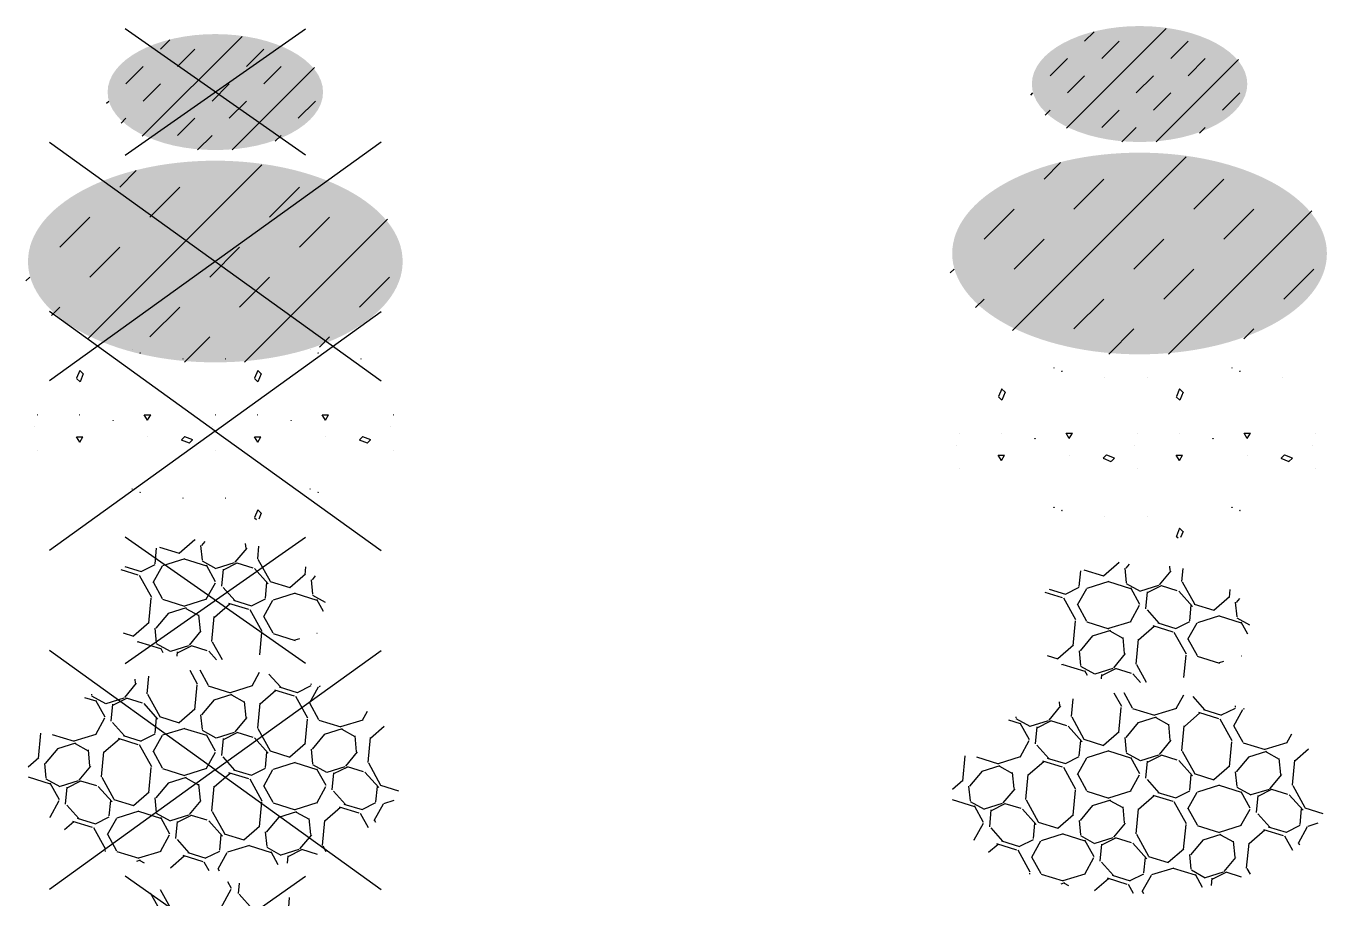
# Model space of a CAD drawing. Header units: metres. Extents: x -1099 to -1052, y 1073 to 2172.
# Drawn here: x -1090.54 to -1052.17, y 2111.09 to 2136.85 of the extents above; entities that cross this region are included whole.
import ezdxf
from ezdxf.enums import TextEntityAlignment as Align

# ---------------------------------------------------------------- set-up
doc = ezdxf.new("R2010")
doc.units = ezdxf.units.M
doc.styles.add('NLCS-ISO', font='NLCS-ISO.ttf')

# ---------------------------------------------------------------- blocks, each defined once
blk = doc.blocks.new('SVH-BESTORTING_02-SO')
for p, q in [((-2.008, 2.241), (-1.958, 2.77)), ((-0.527, 2.535), (-0.746, 2.933)), ((-0.461, 2.95), (-0.215, 2.504)), ((1.082, 2.48), (1.306, 2.886)), ((1.929, 2.439), (1.579, 2.83)), ((-2.671, 2.139), (-2.324, 2.556)), ((-2.351, 2.56), (-2.362, 2.68)), ((-0.608, 1.773), (-0.538, 2.512)), ((-0.207, 2.481), (0.444, 2.279)), ((0.447, 2.289), (1.098, 2.491)), ((1.321, 1.953), (1.782, 2.352)), ((2.336, 2.177), (1.752, 2.358)), ((1.886, 2.45), (2.418, 2.284)), ((2.421, 2.289), (2.829, 2.494)), ((3.037, 2.445), (2.768, 1.957)), ((2.828, 2.516), (2.832, 2.555)), ((3.089, 2.467), (3.054, 2.456)), ((-3.512, 2.027), (-3.853, 2.132)), ((-3.641, 2.205), (-3.644, 2.236)), ((-3.229, 1.946), (-3.639, 2.175)), ((-3.25, 1.561), (-3.52, 2.049)), ((-3.222, 1.963), (-2.689, 2.128)), ((-3.07, 1.437), (-3.022, 1.937)), ((-3.022, 1.914), (-2.613, 2.12)), ((-2.145, 1.969), (-2.615, 2.116)), ((-1.695, 1.502), (-2.102, 1.959)), ((-2, 2.231), (-1.64, 1.58)), ((-0.397, 1.621), (-0.027, 2.066)), ((0.487, 2.221), (-0.045, 2.056)), ((0.869, 1.989), (0.485, 2.202)), ((0.907, 1.548), (0.862, 2.022)), ((1.25, 1.229), (1.319, 1.966)), ((2.731, 1.523), (2.374, 2.17)), ((2.774, 1.981), (3.043, 1.492)), ((-3.526, 1.049), (-3.256, 1.537)), ((-1.779, 1.084), (-1.736, 1.54)), ((-1.645, 1.572), (-1.064, 1.391)), ((-1.064, 1.398), (-0.601, 1.798)), ((-0.383, 1.193), (-0.424, 1.625)), ((0.587, 1.127), (0.935, 1.544)), ((4.34, 1.468), (4.487, 1.736)), ((-2.679, 1.008), (-3.029, 1.399)), ((-0.903, 1.227), (-1.554, 1.025)), ((-0.254, 1.014), (-0.905, 1.217)), ((0.029, 0.934), (-0.381, 1.162)), ((1.258, 1.219), (1.618, 0.568)), ((2.649, 0.76), (2.72, 1.5)), ((3.051, 1.469), (3.702, 1.267)), ((3.745, 1.209), (3.213, 1.043)), ((3.705, 1.277), (4.356, 1.479)), ((4.127, 0.977), (3.743, 1.19)), ((4.578, 0.941), (4.98, 1.288)), ((-5.216, 0.341), (-5.146, 1.081)), ((-4.814, 1.05), (-4.163, 0.848)), ((-4.12, 0.79), (-4.653, 0.624)), ((-4.161, 0.858), (-3.51, 1.06)), ((-3.739, 0.557), (-4.122, 0.771)), ((-3.287, 0.522), (-2.825, 0.921)), ((-2.271, 0.745), (-2.856, 0.927)), ((-2.722, 1.019), (-2.189, 0.853)), ((-2.187, 0.857), (-1.778, 1.062)), ((-1.57, 1.014), (-1.84, 0.525)), ((0.008, 0.549), (-0.262, 1.037)), ((0.036, 0.951), (0.569, 1.116)), ((0.188, 0.425), (0.236, 0.925)), ((0.236, 0.902), (0.645, 1.108)), ((1.113, 0.957), (0.643, 1.103)), ((1.563, 0.49), (1.156, 0.946)), ((2.194, 0.386), (2.657, 0.786)), ((2.861, 0.609), (3.231, 1.054)), ((4.165, 0.535), (4.12, 1.01)), ((4.507, 0.216), (4.577, 0.954)), ((-5.004, 0.19), (-4.634, 0.635)), ((-3.7, 0.116), (-3.745, 0.59)), ((-3.358, -0.203), (-3.288, 0.535)), ((-1.876, 0.092), (-2.234, 0.739)), ((-1.834, 0.549), (-1.564, 0.061)), ((-0.268, 0.037), (0.002, 0.525)), ((0.579, -0.004), (0.229, 0.387)), ((1.479, 0.072), (1.522, 0.528)), ((1.613, 0.56), (2.194, 0.379)), ((2.875, 0.181), (2.834, 0.613)), ((3.846, 0.115), (4.193, 0.532)), ((-5.522, 0.096), (-5.209, 0.367)), ((-4.991, -0.239), (-5.032, 0.193)), ((-4.02, -0.305), (-3.673, 0.113)), ((-1.958, -0.671), (-1.888, 0.069)), ((-1.556, 0.038), (-0.905, -0.164)), ((-0.903, -0.154), (-0.252, 0.048)), ((0.536, 0.007), (1.069, -0.159)), ((1.071, -0.155), (1.48, 0.05)), ((1.688, 0.001), (1.418, -0.487)), ((2.355, 0.215), (1.704, 0.012)), ((3.004, 0.002), (2.353, 0.205)), ((3.287, -0.078), (2.877, 0.15)), ((3.266, -0.463), (2.996, 0.025)), ((3.294, -0.061), (3.827, 0.104)), ((3.494, -0.11), (3.903, 0.096)), ((4.371, -0.055), (3.901, 0.091)), ((4.516, 0.207), (4.876, -0.445)), ((-4.862, -0.417), (-5.513, -0.215)), ((-5.51, -0.205), (-5.512, -0.205)), ((-4.578, -0.497), (-4.989, -0.269)), ((-4.571, -0.481), (-4.039, -0.315)), ((-4.371, -0.529), (-3.962, -0.324)), ((-3.495, -0.474), (-3.965, -0.328)), ((-3.349, -0.213), (-2.99, -0.864)), ((-1.746, -0.822), (-1.376, -0.378)), ((-0.862, -0.222), (-1.395, -0.388)), ((-0.481, -0.455), (-0.864, -0.242)), ((-0.029, -0.49), (0.433, -0.091)), ((0.987, -0.267), (0.402, -0.085)), ((1.382, -0.92), (1.024, -0.273)), ((3.446, -0.587), (3.493, -0.087)), ((4.821, -0.522), (4.414, -0.066)), ((-4.6, -0.883), (-4.87, -0.394)), ((-4.419, -1.007), (-4.372, -0.506)), ((-3.045, -0.941), (-3.452, -0.485)), ((-2.413, -1.046), (-1.951, -0.645)), ((-0.442, -0.896), (-0.487, -0.422)), ((-0.1, -1.215), (-0.03, -0.477)), ((1.424, -0.463), (1.694, -0.951)), ((2.99, -0.976), (3.26, -0.487)), ((3.837, -1.017), (3.487, -0.625)), ((4.737, -0.94), (4.78, -0.484)), ((4.871, -0.452), (5.405, -0.618)), ((-4.875, -1.395), (-4.606, -0.906)), ((-4.029, -1.436), (-4.378, -1.044)), ((-3.129, -1.359), (-3.086, -0.903)), ((-2.994, -0.871), (-2.413, -1.052)), ((-1.733, -1.251), (-1.774, -0.819)), ((-0.762, -1.317), (-0.415, -0.899)), ((1.3, -1.683), (1.37, -0.944)), ((1.702, -0.974), (2.353, -1.177)), ((2.355, -1.166), (3.006, -0.964)), ((3.229, -1.503), (3.691, -1.103)), ((4.245, -1.279), (3.66, -1.097)), ((3.794, -1.006), (4.327, -1.171)), ((4.329, -1.167), (4.738, -0.962)), ((4.946, -1.011), (4.676, -1.499)), ((5.262, -0.906), (4.962, -1)), ((-4.884, -1.391), (-4.859, -1.383)), ((-4.452, -1.762), (-4.175, -1.523)), ((-3.621, -1.698), (-4.205, -1.517)), ((-4.071, -1.425), (-3.539, -1.59)), ((-3.536, -1.586), (-3.128, -1.381)), ((-2.919, -1.43), (-3.189, -1.918)), ((-2.252, -1.217), (-2.904, -1.419)), ((-1.604, -1.429), (-2.255, -1.227)), ((-1.32, -1.509), (-1.731, -1.281)), ((-1.342, -1.895), (-1.612, -1.406)), ((-1.313, -1.493), (-0.781, -1.327)), ((-1.161, -2.019), (-1.114, -1.518)), ((-1.113, -1.541), (-0.704, -1.336)), ((-0.237, -1.486), (-0.707, -1.34)), ((0.213, -1.953), (-0.194, -1.497)), ((-0.091, -1.225), (0.268, -1.876)), ((1.512, -1.834), (1.882, -1.39)), ((2.396, -1.235), (1.863, -1.4)), ((2.777, -1.467), (2.394, -1.254)), ((2.816, -1.908), (2.771, -1.434)), ((3.158, -2.227), (3.228, -1.489)), ((4.518, -1.712), (4.282, -1.285)), ((4.682, -1.475), (4.721, -1.545)), ((-3.226, -2.352), (-3.583, -1.704)), ((-3.183, -1.894), (-2.914, -2.383)), ((0.129, -2.371), (0.172, -1.915)), ((0.264, -1.884), (0.845, -2.064)), ((0.845, -2.058), (1.307, -1.657)), ((1.525, -2.263), (1.484, -1.831)), ((2.496, -2.329), (2.843, -1.911)), ((-1.617, -2.407), (-1.348, -1.919)), ((-0.771, -2.448), (-1.12, -2.056)), ((1.006, -2.229), (0.355, -2.431)), ((1.654, -2.441), (1.003, -2.239)), ((1.938, -2.521), (1.527, -2.293)), ((3.167, -2.237), (3.258, -2.403)), ((-3.241, -2.409), (-3.237, -2.375)), ((-2.906, -2.406), (-2.255, -2.608)), ((-2.212, -2.666), (-2.321, -2.7)), ((-2.252, -2.598), (-1.601, -2.396)), ((-2.089, -2.754), (-2.214, -2.685)), ((-1.325, -2.888), (-0.917, -2.535)), ((-0.363, -2.71), (-0.947, -2.529)), ((-0.813, -2.437), (-0.281, -2.602)), ((-0.278, -2.598), (0.13, -2.393)), ((0.338, -2.442), (0.069, -2.93)), ((1.858, -2.802), (1.646, -2.418)), ((1.945, -2.505), (2.477, -2.339)), ((2.124, -2.746), (2.144, -2.53)), ((2.145, -2.553), (2.554, -2.348)), ((3.01, -2.495), (2.551, -2.352)), ((-0.183, -2.973), (-0.325, -2.717)), ((0.075, -2.907), (0.112, -2.974))]:
    blk.add_line(p, q)
blk = doc.blocks.new('SVH-BESTORTING_02_KL-SO')
for p, q in [((-1.779, 1.084), (-1.736, 1.54)), ((-1.645, 1.572), (-1.064, 1.391)), ((-1.064, 1.398), (-0.601, 1.798)), ((-0.608, 1.773), (-0.607, 1.794)), ((-0.383, 1.193), (-0.424, 1.625)), ((-0.397, 1.621), (-0.296, 1.742)), ((0.587, 1.127), (0.935, 1.544)), ((0.907, 1.548), (0.894, 1.682)), ((1.25, 1.229), (1.285, 1.607)), ((-0.903, 1.227), (-1.554, 1.025)), ((-0.254, 1.014), (-0.905, 1.217)), ((0.029, 0.934), (-0.381, 1.162)), ((1.258, 1.219), (1.618, 0.568)), ((-2.271, 0.745), (-2.782, 0.904)), ((-2.665, 1.001), (-2.189, 0.853)), ((-2.187, 0.857), (-1.778, 1.062)), ((-1.57, 1.014), (-1.84, 0.525)), ((0.008, 0.549), (-0.262, 1.037)), ((0.036, 0.951), (0.569, 1.116)), ((0.188, 0.425), (0.236, 0.925)), ((0.236, 0.902), (0.645, 1.108)), ((1.113, 0.957), (0.643, 1.103)), ((1.563, 0.49), (1.156, 0.946)), ((2.194, 0.386), (2.657, 0.786)), ((2.649, 0.76), (2.672, 0.996)), ((-1.876, 0.092), (-2.234, 0.739)), ((-1.834, 0.549), (-1.564, 0.061)), ((-0.268, 0.037), (0.002, 0.525)), ((0.579, -0.004), (0.229, 0.387)), ((1.479, 0.072), (1.522, 0.528)), ((1.613, 0.56), (2.194, 0.379)), ((2.875, 0.181), (2.834, 0.613)), ((2.861, 0.609), (2.957, 0.725)), ((-1.958, -0.671), (-1.888, 0.069)), ((-1.556, 0.038), (-0.905, -0.164)), ((-0.903, -0.154), (-0.252, 0.048)), ((0.536, 0.007), (1.069, -0.159)), ((1.071, -0.155), (1.48, 0.05)), ((1.688, 0.001), (1.418, -0.487)), ((2.355, 0.215), (1.704, 0.012)), ((3.004, 0.002), (2.353, 0.205)), ((3.247, -0.056), (2.877, 0.15)), ((3.192, -0.329), (2.996, 0.025)), ((-1.746, -0.822), (-1.376, -0.378)), ((-0.862, -0.222), (-1.395, -0.388)), ((-0.481, -0.455), (-0.864, -0.242)), ((-0.029, -0.49), (0.433, -0.091)), ((0.987, -0.267), (0.402, -0.085)), ((1.382, -0.92), (1.024, -0.273)), ((-2.413, -1.046), (-1.951, -0.645)), ((-0.442, -0.896), (-0.487, -0.422)), ((-0.1, -1.215), (-0.03, -0.477)), ((1.424, -0.463), (1.694, -0.951)), ((-2.721, -0.956), (-2.413, -1.052)), ((-1.733, -1.251), (-1.774, -0.819)), ((-0.762, -1.317), (-0.415, -0.899)), ((1.308, -1.602), (1.37, -0.944)), ((1.702, -0.974), (2.353, -1.177)), ((2.355, -1.166), (2.489, -1.125)), ((2.994, -0.968), (3.006, -0.964)), ((-2.252, -1.217), (-2.306, -1.233)), ((-1.604, -1.429), (-2.255, -1.227)), ((-1.32, -1.509), (-1.731, -1.281)), ((-1.537, -1.542), (-1.612, -1.406)), ((-1.313, -1.493), (-0.781, -1.327)), ((-1.126, -1.641), (-1.114, -1.518)), ((-1.113, -1.541), (-0.704, -1.336)), ((-0.237, -1.486), (-0.707, -1.34)), ((0.032, -1.75), (-0.194, -1.497)), ((-0.091, -1.225), (0.197, -1.746))]:
    blk.add_line(p, q)
at = {"style": 'NLCS-ISO'}
blk.add_attdef('KLEUR', text='', height=1.8, dxfattribs=at).set_placement((4.25, 0), align=Align.MIDDLE_LEFT)
at = {"style": 'NLCS-ISO', "flags": 1}
blk.add_attdef('FUNCTIE', text='', height=1.8, dxfattribs=at).set_placement((0, -2.75), align=Align.TOP_CENTER)
blk = doc.blocks.new('SVH-BETON_GEWAPEND_INSITU-SO')
h = blk.add_hatch(color=253)
edge = h.paths.add_edge_path()
edge.add_ellipse((0, 0), major_axis=(5.525, 0), ratio=0.538462, start_angle=0, end_angle=360)
for p, q in [((-3.746, -2.27), (1.373, 2.849)), ((-2.818, 2.193), (-2.33, 2.681)), ((-1.935, 1.309), (-1.051, 2.193)), ((1.601, 1.309), (2.485, 2.193)), ((-4.586, 0.425), (-3.702, 1.309)), ((0.858, -2.969), (5.081, 1.254)), ((2.485, 0.425), (3.369, 1.309)), ((-3.702, -0.459), (-2.818, 0.425)), ((-0.167, -0.459), (0.717, 0.425)), ((-5.584, -0.572), (-5.47, -0.459)), ((0.717, -1.343), (1.601, -0.459)), ((4.253, -1.343), (5.136, -0.459)), ((-4.836, -1.592), (-4.586, -1.343)), ((-1.935, -2.226), (-1.051, -1.343)), ((-0.909, -2.968), (-0.167, -2.226)), ((3.073, -2.522), (3.369, -2.226))]:
    blk.add_line(p, q)
at = {"style": 'NLCS-ISO'}
blk.add_attdef('KLEUR', text='', height=1.8, dxfattribs=at).set_placement((6.525, 0), align=Align.MIDDLE_LEFT)
at = {"style": 'NLCS-ISO', "flags": 1}
blk.add_attdef('FUNCTIE', text='', height=1.8, dxfattribs=at).set_placement((0, -3.5), align=Align.TOP_CENTER)
blk = doc.blocks.new('SVH-BETON_GEWAPEND_INSITU_KL-SO')
h = blk.add_hatch(color=253)
edge = h.paths.add_edge_path()
edge.add_ellipse((0, 0), major_axis=(3.177, 0), ratio=0.538462, start_angle=0, end_angle=360)
for p, q in [((-2.154, -1.305), (0.789, 1.638)), ((-1.621, 1.261), (-1.34, 1.542)), ((-1.112, 0.753), (-0.604, 1.261)), ((0.921, 0.753), (1.429, 1.261)), ((-2.637, 0.245), (-2.129, 0.753)), ((0.493, -1.707), (2.922, 0.721)), ((1.429, 0.245), (1.937, 0.753)), ((-2.129, -0.264), (-1.621, 0.245)), ((-0.096, -0.264), (0.412, 0.245)), ((-3.211, -0.329), (-3.145, -0.264)), ((0.412, -0.772), (0.921, -0.264)), ((2.445, -0.772), (2.953, -0.264)), ((-2.781, -0.916), (-2.637, -0.772)), ((-1.112, -1.28), (-0.604, -0.772)), ((-0.523, -1.707), (-0.096, -1.28)), ((1.767, -1.45), (1.937, -1.28))]:
    blk.add_line(p, q)
at = {"style": 'NLCS-ISO'}
blk.add_attdef('KLEUR', text='', height=1.8, dxfattribs=at).set_placement((4.25, 0), align=Align.MIDDLE_LEFT)
at = {"style": 'NLCS-ISO', "flags": 1}
blk.add_attdef('FUNCTIE', text='', height=1.8, dxfattribs=at).set_placement((0, -2.75), align=Align.TOP_CENTER)
blk = doc.blocks.new('V-SVH-BESTORTING_01_KL-SO')
for p, q in [((-2.662, -1.864), (2.662, 1.864)), ((2.662, -1.864), (-2.662, 1.864)), ((0.473, 1.501), (0.367, 1.694)), ((0.681, 1.355), (0.71, 1.663)), ((-1.697, 0.984), (-1.909, 1.367)), ((-1.627, 1.469), (-1.334, 0.94)), ((0.16, 0.926), (0.47, 1.487)), ((1.107, 0.883), (0.705, 1.333)), ((2.165, 0.949), (2.192, 1.238)), ((-1.784, 0.122), (-1.704, 0.972)), ((-1.33, 0.927), (-0.581, 0.694)), ((-0.58, 0.7), (0.169, 0.932)), ((0.431, 0.316), (0.962, 0.775)), ((1.617, 0.569), (0.945, 0.778)), ((1.082, 0.889), (1.695, 0.699)), ((1.696, 0.701), (2.166, 0.937)), ((2.409, 0.885), (2.099, 0.324)), ((2.632, 0.958), (2.418, 0.892)), ((-1.555, -0.073), (-1.129, 0.439)), ((-0.527, 0.623), (-1.14, 0.433)), ((-0.087, 0.367), (-0.528, 0.612)), ((-0.039, -0.159), (-0.091, 0.386)), ((2.049, -0.18), (1.638, 0.564)), ((-3.154, 0.204), (-2.978, -0.116)), ((-2.312, -0.324), (-1.78, 0.136)), ((0.35, -0.525), (0.431, 0.323)), ((2.102, 0.337), (2.413, -0.224)), ((-3.06, -0.194), (-3.174, -0.066)), ((-3.102, -0.368), (-3.084, -0.173)), ((-2.98, -0.12), (-2.312, -0.328)), ((-1.523, -0.567), (-1.57, -0.07)), ((-0.423, -0.641), (-0.024, -0.162)), ((1.962, -1.042), (2.043, -0.192)), ((2.417, -0.237), (3.07, -0.44)), ((-2.132, -0.522), (-2.858, -0.747)), ((-1.384, -0.76), (-2.133, -0.528)), ((-1.05, -0.847), (-1.522, -0.585)), ((-1.079, -1.309), (-1.389, -0.747)), ((-1.046, -0.838), (-0.433, -0.647)), ((-0.816, -0.893), (-0.346, -0.657)), ((0.193, -0.828), (-0.347, -0.66)), ((0.355, -0.531), (0.769, -1.279)), ((2.192, -1.237), (2.618, -0.725)), ((2.96, -0.621), (2.607, -0.731)), ((-0.871, -1.455), (-0.816, -0.88)), ((0.687, -1.358), (0.218, -0.834)), ((1.434, -1.488), (1.966, -1.028)), ((-1.223, -1.579), (-1.082, -1.323)), ((-0.673, -1.672), (-0.847, -1.477)), ((0.631, -1.677), (0.663, -1.337)), ((0.766, -1.284), (1.435, -1.492)), ((2.178, -1.246), (2.176, -1.234))]:
    blk.add_line(p, q)
at = {"style": 'NLCS-ISO'}
blk.add_attdef('KLEUR', text='', height=1.8, dxfattribs=at).set_placement((4.25, 0), align=Align.MIDDLE_LEFT)
at = {"style": 'NLCS-ISO', "flags": 1}
blk.add_attdef('FUNCTIE', text='', height=1.8, dxfattribs=at).set_placement((0, -2.75), align=Align.TOP_CENTER)
blk = doc.blocks.new('V-SVH-BESTORTING_02-SO')
for p, q in [((0, 0), (-4.895, 3.524)), ((0, 0), (4.895, 3.524)), ((-2.008, 2.241), (-1.958, 2.77)), ((-0.527, 2.535), (-0.746, 2.933)), ((-0.461, 2.95), (-0.215, 2.504)), ((1.082, 2.48), (1.306, 2.886)), ((1.929, 2.439), (1.579, 2.83)), ((-2.671, 2.139), (-2.324, 2.556)), ((-2.351, 2.56), (-2.362, 2.68)), ((-0.608, 1.773), (-0.538, 2.512)), ((-0.207, 2.481), (0.444, 2.279)), ((0.447, 2.289), (1.098, 2.491)), ((1.321, 1.953), (1.782, 2.352)), ((2.336, 2.177), (1.752, 2.358)), ((1.886, 2.45), (2.418, 2.284)), ((2.421, 2.289), (2.829, 2.494)), ((3.037, 2.445), (2.768, 1.957)), ((2.828, 2.516), (2.832, 2.555)), ((3.089, 2.467), (3.054, 2.456)), ((-3.512, 2.027), (-3.853, 2.132)), ((-3.641, 2.205), (-3.644, 2.236)), ((-3.229, 1.946), (-3.639, 2.175)), ((-3.25, 1.561), (-3.52, 2.049)), ((-3.222, 1.963), (-2.689, 2.128)), ((-3.07, 1.437), (-3.022, 1.937)), ((-3.022, 1.914), (-2.613, 2.12)), ((-2.145, 1.969), (-2.615, 2.116)), ((-1.695, 1.502), (-2.102, 1.959)), ((-2, 2.231), (-1.64, 1.58)), ((-0.397, 1.621), (-0.027, 2.066)), ((0.487, 2.221), (-0.045, 2.056)), ((0.869, 1.989), (0.485, 2.202)), ((0.907, 1.548), (0.862, 2.022)), ((1.25, 1.229), (1.319, 1.966)), ((2.731, 1.523), (2.374, 2.17)), ((2.774, 1.981), (3.043, 1.492)), ((-3.526, 1.049), (-3.256, 1.537)), ((-1.779, 1.084), (-1.736, 1.54)), ((-1.645, 1.572), (-1.064, 1.391)), ((-1.064, 1.398), (-0.601, 1.798)), ((-0.383, 1.193), (-0.424, 1.625)), ((0.587, 1.127), (0.935, 1.544)), ((4.34, 1.468), (4.487, 1.736)), ((-2.679, 1.008), (-3.029, 1.399)), ((-0.903, 1.227), (-1.554, 1.025)), ((-0.254, 1.014), (-0.905, 1.217)), ((0.029, 0.934), (-0.381, 1.162)), ((1.258, 1.219), (1.618, 0.568)), ((2.649, 0.76), (2.72, 1.5)), ((3.051, 1.469), (3.702, 1.267)), ((3.745, 1.209), (3.213, 1.043)), ((3.705, 1.277), (4.356, 1.479)), ((4.127, 0.977), (3.743, 1.19)), ((4.578, 0.941), (4.98, 1.288)), ((-5.216, 0.341), (-5.146, 1.081)), ((-4.814, 1.05), (-4.163, 0.848)), ((-4.12, 0.79), (-4.653, 0.624)), ((-4.161, 0.858), (-3.51, 1.06)), ((-3.739, 0.557), (-4.122, 0.771)), ((-3.287, 0.522), (-2.825, 0.921)), ((-2.271, 0.745), (-2.856, 0.927)), ((-2.722, 1.019), (-2.189, 0.853)), ((-2.187, 0.857), (-1.778, 1.062)), ((-1.57, 1.014), (-1.84, 0.525)), ((0.008, 0.549), (-0.262, 1.037)), ((0.036, 0.951), (0.569, 1.116)), ((0.188, 0.425), (0.236, 0.925)), ((0.236, 0.902), (0.645, 1.108)), ((1.113, 0.957), (0.643, 1.103)), ((1.563, 0.49), (1.156, 0.946)), ((2.194, 0.386), (2.657, 0.786)), ((2.861, 0.609), (3.231, 1.054)), ((4.165, 0.535), (4.12, 1.01)), ((4.507, 0.216), (4.577, 0.954)), ((-5.004, 0.19), (-4.634, 0.635)), ((-3.7, 0.116), (-3.745, 0.59)), ((-3.358, -0.203), (-3.288, 0.535)), ((-1.876, 0.092), (-2.234, 0.739)), ((-1.834, 0.549), (-1.564, 0.061)), ((-0.268, 0.037), (0.002, 0.525)), ((0.579, -0.004), (0.229, 0.387)), ((1.479, 0.072), (1.522, 0.528)), ((1.613, 0.56), (2.194, 0.379)), ((2.875, 0.181), (2.834, 0.613)), ((3.846, 0.115), (4.193, 0.532)), ((-5.522, 0.096), (-5.209, 0.367)), ((-4.991, -0.239), (-5.032, 0.193)), ((-4.02, -0.305), (-3.673, 0.113)), ((-1.958, -0.671), (-1.888, 0.069)), ((-1.556, 0.038), (-0.905, -0.164)), ((-0.903, -0.154), (-0.252, 0.048)), ((0.536, 0.007), (1.069, -0.159)), ((1.071, -0.155), (1.48, 0.05)), ((1.688, 0.001), (1.418, -0.487)), ((2.355, 0.215), (1.704, 0.012)), ((3.004, 0.002), (2.353, 0.205)), ((3.287, -0.078), (2.877, 0.15)), ((3.266, -0.463), (2.996, 0.025)), ((3.294, -0.061), (3.827, 0.104)), ((3.494, -0.11), (3.903, 0.096)), ((4.371, -0.055), (3.901, 0.091)), ((4.516, 0.207), (4.876, -0.445)), ((-4.862, -0.417), (-5.513, -0.215)), ((-5.51, -0.205), (-5.512, -0.205)), ((-4.578, -0.497), (-4.989, -0.269)), ((0, 0), (-4.895, -3.524)), ((-4.571, -0.481), (-4.039, -0.315)), ((-4.371, -0.529), (-3.962, -0.324)), ((-3.495, -0.474), (-3.965, -0.328)), ((-3.349, -0.213), (-2.99, -0.864)), ((-1.746, -0.822), (-1.376, -0.378)), ((-0.862, -0.222), (-1.395, -0.388)), ((-0.481, -0.455), (-0.864, -0.242)), ((-0.029, -0.49), (0.433, -0.091)), ((0, 0), (4.895, -3.524)), ((0.987, -0.267), (0.402, -0.085)), ((1.382, -0.92), (1.024, -0.273)), ((3.446, -0.587), (3.493, -0.087)), ((4.821, -0.522), (4.414, -0.066)), ((-4.6, -0.883), (-4.87, -0.394)), ((-4.419, -1.007), (-4.372, -0.506)), ((-3.045, -0.941), (-3.452, -0.485)), ((-2.413, -1.046), (-1.951, -0.645)), ((-0.442, -0.896), (-0.487, -0.422)), ((-0.1, -1.215), (-0.03, -0.477)), ((1.424, -0.463), (1.694, -0.951)), ((2.99, -0.976), (3.26, -0.487)), ((3.837, -1.017), (3.487, -0.625)), ((4.737, -0.94), (4.78, -0.484)), ((4.871, -0.452), (5.405, -0.618)), ((-4.875, -1.395), (-4.606, -0.906)), ((-4.029, -1.436), (-4.378, -1.044)), ((-3.129, -1.359), (-3.086, -0.903)), ((-2.994, -0.871), (-2.413, -1.052)), ((-1.733, -1.251), (-1.774, -0.819)), ((-0.762, -1.317), (-0.415, -0.899)), ((1.3, -1.683), (1.37, -0.944)), ((1.702, -0.974), (2.353, -1.177)), ((2.355, -1.166), (3.006, -0.964)), ((3.229, -1.503), (3.691, -1.103)), ((4.245, -1.279), (3.66, -1.097)), ((3.794, -1.006), (4.327, -1.171)), ((4.329, -1.167), (4.738, -0.962)), ((4.946, -1.011), (4.676, -1.499)), ((5.262, -0.906), (4.962, -1)), ((-4.884, -1.391), (-4.859, -1.383)), ((-4.452, -1.762), (-4.175, -1.523)), ((-3.621, -1.698), (-4.205, -1.517)), ((-4.071, -1.425), (-3.539, -1.59)), ((-3.536, -1.586), (-3.128, -1.381)), ((-2.919, -1.43), (-3.189, -1.918)), ((-2.252, -1.217), (-2.904, -1.419)), ((-1.604, -1.429), (-2.255, -1.227)), ((-1.32, -1.509), (-1.731, -1.281)), ((-1.342, -1.895), (-1.612, -1.406)), ((-1.313, -1.493), (-0.781, -1.327)), ((-1.161, -2.019), (-1.114, -1.518)), ((-1.113, -1.541), (-0.704, -1.336)), ((-0.237, -1.486), (-0.707, -1.34)), ((0.213, -1.953), (-0.194, -1.497)), ((-0.091, -1.225), (0.268, -1.876)), ((1.512, -1.834), (1.882, -1.39)), ((2.396, -1.235), (1.863, -1.4)), ((2.777, -1.467), (2.394, -1.254)), ((2.816, -1.908), (2.771, -1.434)), ((3.158, -2.227), (3.228, -1.489)), ((4.518, -1.712), (4.282, -1.285)), ((4.682, -1.475), (4.721, -1.545)), ((-3.226, -2.352), (-3.583, -1.704)), ((-3.183, -1.894), (-2.914, -2.383)), ((0.129, -2.371), (0.172, -1.915)), ((0.264, -1.884), (0.845, -2.064)), ((0.845, -2.058), (1.307, -1.657)), ((1.525, -2.263), (1.484, -1.831)), ((2.496, -2.329), (2.843, -1.911)), ((-1.617, -2.407), (-1.348, -1.919)), ((-0.771, -2.448), (-1.12, -2.056)), ((1.006, -2.229), (0.355, -2.431)), ((1.654, -2.441), (1.003, -2.239)), ((1.938, -2.521), (1.527, -2.293)), ((3.167, -2.237), (3.258, -2.403)), ((-3.241, -2.409), (-3.237, -2.375)), ((-2.906, -2.406), (-2.255, -2.608)), ((-2.212, -2.666), (-2.321, -2.7)), ((-2.252, -2.598), (-1.601, -2.396)), ((-2.089, -2.754), (-2.214, -2.685)), ((-1.325, -2.888), (-0.917, -2.535)), ((-0.363, -2.71), (-0.947, -2.529)), ((-0.813, -2.437), (-0.281, -2.602)), ((-0.278, -2.598), (0.13, -2.393)), ((0.338, -2.442), (0.069, -2.93)), ((1.858, -2.802), (1.646, -2.418)), ((1.945, -2.505), (2.477, -2.339)), ((2.124, -2.746), (2.144, -2.53)), ((2.145, -2.553), (2.554, -2.348)), ((3.01, -2.495), (2.551, -2.352)), ((-0.183, -2.973), (-0.325, -2.717)), ((0.075, -2.907), (0.112, -2.974))]:
    blk.add_line(p, q)
at = {"style": 'NLCS-ISO', "flags": 1}
blk.add_attdef('FUNCTIE', text='', height=1.8, dxfattribs=at).set_placement((0, -3.975), align=Align.TOP_CENTER)
blk = doc.blocks.new('V-SVH-BESTORTING_02_KL-SO')
for p, q in [((-2.662, -1.864), (2.662, 1.864)), ((2.662, -1.864), (-2.662, 1.864)), ((-1.779, 1.084), (-1.736, 1.54)), ((-1.645, 1.572), (-1.064, 1.391)), ((-1.064, 1.398), (-0.601, 1.798)), ((-0.608, 1.773), (-0.607, 1.794)), ((-0.383, 1.193), (-0.424, 1.625)), ((-0.397, 1.621), (-0.296, 1.742)), ((0.587, 1.127), (0.935, 1.544)), ((0.907, 1.548), (0.894, 1.682)), ((1.25, 1.229), (1.285, 1.607)), ((-0.903, 1.227), (-1.554, 1.025)), ((-0.254, 1.014), (-0.905, 1.217)), ((0.029, 0.934), (-0.381, 1.162)), ((1.258, 1.219), (1.618, 0.568)), ((-2.271, 0.745), (-2.782, 0.904)), ((-2.665, 1.001), (-2.189, 0.853)), ((-2.187, 0.857), (-1.778, 1.062)), ((-1.57, 1.014), (-1.84, 0.525)), ((0.008, 0.549), (-0.262, 1.037)), ((0.036, 0.951), (0.569, 1.116)), ((0.188, 0.425), (0.236, 0.925)), ((0.236, 0.902), (0.645, 1.108)), ((1.113, 0.957), (0.643, 1.103)), ((1.563, 0.49), (1.156, 0.946)), ((2.194, 0.386), (2.657, 0.786)), ((2.649, 0.76), (2.672, 0.996)), ((-1.876, 0.092), (-2.234, 0.739)), ((-1.834, 0.549), (-1.564, 0.061)), ((-0.268, 0.037), (0.002, 0.525)), ((0.579, -0.004), (0.229, 0.387)), ((1.479, 0.072), (1.522, 0.528)), ((1.613, 0.56), (2.194, 0.379)), ((2.875, 0.181), (2.834, 0.613)), ((2.861, 0.609), (2.957, 0.725)), ((-1.958, -0.671), (-1.888, 0.069)), ((-1.556, 0.038), (-0.905, -0.164)), ((-0.903, -0.154), (-0.252, 0.048)), ((0.536, 0.007), (1.069, -0.159)), ((1.071, -0.155), (1.48, 0.05)), ((1.688, 0.001), (1.418, -0.487)), ((2.355, 0.215), (1.704, 0.012)), ((3.004, 0.002), (2.353, 0.205)), ((3.247, -0.056), (2.877, 0.15)), ((3.192, -0.329), (2.996, 0.025)), ((-1.746, -0.822), (-1.376, -0.378)), ((-0.862, -0.222), (-1.395, -0.388)), ((-0.481, -0.455), (-0.864, -0.242)), ((-0.029, -0.49), (0.433, -0.091)), ((0.987, -0.267), (0.402, -0.085)), ((1.382, -0.92), (1.024, -0.273)), ((-2.413, -1.046), (-1.951, -0.645)), ((-0.442, -0.896), (-0.487, -0.422)), ((-0.1, -1.215), (-0.03, -0.477)), ((1.424, -0.463), (1.694, -0.951)), ((-2.721, -0.956), (-2.413, -1.052)), ((-1.733, -1.251), (-1.774, -0.819)), ((-0.762, -1.317), (-0.415, -0.899)), ((1.308, -1.602), (1.37, -0.944)), ((1.702, -0.974), (2.353, -1.177)), ((2.355, -1.166), (2.489, -1.125)), ((2.994, -0.968), (3.006, -0.964)), ((-2.252, -1.217), (-2.306, -1.233)), ((-1.604, -1.429), (-2.255, -1.227)), ((-1.32, -1.509), (-1.731, -1.281)), ((-1.537, -1.542), (-1.612, -1.406)), ((-1.313, -1.493), (-0.781, -1.327)), ((-1.126, -1.641), (-1.114, -1.518)), ((-1.113, -1.541), (-0.704, -1.336)), ((-0.237, -1.486), (-0.707, -1.34)), ((0.032, -1.75), (-0.194, -1.497)), ((-0.091, -1.225), (0.197, -1.746))]:
    blk.add_line(p, q)
at = {"style": 'NLCS-ISO'}
blk.add_attdef('KLEUR', text='', height=1.8, dxfattribs=at).set_placement((4.25, 0), align=Align.MIDDLE_LEFT)
at = {"style": 'NLCS-ISO', "flags": 1}
blk.add_attdef('FUNCTIE', text='', height=1.8, dxfattribs=at).set_placement((0, -2.75), align=Align.TOP_CENTER)
blk = doc.blocks.new('V-SVH-BETON-SO')
for p, q in [((0, 0), (-4.895, 3.524)), ((0, 0), (4.895, 3.524)), ((-4.091, 1.552), (-3.991, 1.452)), ((-3.994, 1.785), (-4.09, 1.554)), ((-3.995, 1.783), (-3.895, 1.683)), ((-3.894, 1.685), (-3.99, 1.454)), ((1.157, 1.552), (1.257, 1.452)), ((1.254, 1.785), (1.158, 1.554)), ((1.253, 1.783), (1.353, 1.683)), ((1.354, 1.685), (1.258, 1.454)), ((-2.094, 0.477), (-1.906, 0.477)), ((-2, 0.315), (-2.094, 0.477)), ((-2, 0.315), (-1.906, 0.477)), ((3.155, 0.477), (3.342, 0.477)), ((3.249, 0.315), (3.155, 0.477)), ((3.249, 0.315), (3.342, 0.477)), ((0, 0), (-4.895, -3.524)), ((-4.094, -0.17), (-3.906, -0.17)), ((-4, -0.333), (-4.094, -0.17)), ((-4, -0.333), (-3.906, -0.17)), ((-1.005, -0.259), (-0.774, -0.354)), ((-1, -0.261), (-0.9, -0.161)), ((-0.905, -0.159), (-0.674, -0.254)), ((-0.769, -0.356), (-0.669, -0.256)), ((0, 0), (4.895, -3.524)), ((1.155, -0.17), (1.342, -0.17)), ((1.249, -0.333), (1.155, -0.17)), ((1.249, -0.333), (1.342, -0.17)), ((4.244, -0.259), (4.475, -0.354)), ((4.249, -0.261), (4.349, -0.161)), ((4.344, -0.159), (4.575, -0.254)), ((4.48, -0.356), (4.58, -0.256)), ((1.157, -2.56), (1.21, -2.612)), ((1.254, -2.326), (1.158, -2.557)), ((1.253, -2.329), (1.353, -2.429)), ((1.354, -2.426), (1.281, -2.603))]:
    blk.add_line(p, q)
for centre, radius in [((-2.45, 2.401), 0.00119), ((-2.219, 2.305), 0.00491), ((2.799, 2.401), 0.00119), ((3.03, 2.305), 0.00491), ((-0.953, 2.128), 0.00119), ((0.295, 2.128), 0.00119), ((4.295, 2.128), 0.00119), ((-5.249, 0.477), 0.00119), ((-4, 0.477), 0.00119), ((0, 0.477), 0.00119), ((1.249, 0.477), 0.00119), ((5.249, 0.477), 0.00119), ((-5.323, 0.121), 0.00119), ((-3.011, 0.314), 0.00119), ((-0.074, 0.121), 0.00119), ((2.238, 0.314), 0.00119), ((5.174, 0.121), 0.00119), ((-2, -0.17), 0.00119), ((3.249, -0.17), 0.00119), ((-5.246, -0.569), 0.00119), ((0.002, -0.569), 0.00119), ((5.251, -0.569), 0.00119), ((-2.45, -1.711), 0.00119), ((-2.219, -1.806), 0.00491), ((2.799, -1.711), 0.00119), ((3.03, -1.806), 0.00491), ((-0.953, -1.983), 0.00119), ((0.295, -1.983), 0.00119)]:
    blk.add_circle(centre, radius)
at = {"style": 'NLCS-ISO', "flags": 1}
blk.add_attdef('FUNCTIE', text='', height=1.8, dxfattribs=at).set_placement((0, -3.975), align=Align.TOP_CENTER)
blk = doc.blocks.new('V-SVH-BETON_GEWAPEND_INSITU-SO')
h = blk.add_hatch(color=253)
edge = h.paths.add_edge_path()
edge.add_ellipse((0, 0), major_axis=(5.525, 0), ratio=0.538462, start_angle=0, end_angle=360)
for p, q in [((4.895, 3.524), (-4.895, -3.524)), ((-4.895, 3.524), (4.895, -3.524)), ((-3.746, -2.27), (1.373, 2.849)), ((-2.818, 2.193), (-2.33, 2.681)), ((-1.935, 1.309), (-1.051, 2.193)), ((1.601, 1.309), (2.485, 2.193)), ((-4.586, 0.425), (-3.702, 1.309)), ((0.858, -2.969), (5.081, 1.254)), ((2.485, 0.425), (3.369, 1.309)), ((-3.702, -0.459), (-2.818, 0.425)), ((-0.167, -0.459), (0.717, 0.425)), ((-5.584, -0.572), (-5.47, -0.459)), ((0.717, -1.343), (1.601, -0.459)), ((4.253, -1.343), (5.136, -0.459)), ((-4.836, -1.592), (-4.586, -1.343)), ((-1.935, -2.226), (-1.051, -1.343)), ((-0.909, -2.968), (-0.167, -2.226)), ((3.073, -2.522), (3.369, -2.226))]:
    blk.add_line(p, q)
at = {"style": 'NLCS-ISO'}
blk.add_attdef('KLEUR', text='', height=1.8, dxfattribs=at).set_placement((6.525, 0), align=Align.MIDDLE_LEFT)
at = {"style": 'NLCS-ISO', "flags": 1}
blk.add_attdef('FUNCTIE', text='', height=1.8, dxfattribs=at).set_placement((0, -3.5), align=Align.TOP_CENTER)
blk = doc.blocks.new('V-SVH-BETON_GEWAPEND_INSITU_KL-SO')
h = blk.add_hatch(color=253)
edge = h.paths.add_edge_path()
edge.add_ellipse((0, 0), major_axis=(3.177, 0), ratio=0.538462, start_angle=0, end_angle=360)
for p, q in [((-2.662, -1.864), (2.662, 1.864)), ((2.662, -1.864), (-2.662, 1.864)), ((-2.154, -1.305), (0.789, 1.638)), ((-1.621, 1.261), (-1.34, 1.542)), ((-1.112, 0.753), (-0.604, 1.261)), ((0.921, 0.753), (1.429, 1.261)), ((-2.637, 0.245), (-2.129, 0.753)), ((0.493, -1.707), (2.922, 0.721)), ((1.429, 0.245), (1.937, 0.753)), ((-2.129, -0.264), (-1.621, 0.245)), ((-0.096, -0.264), (0.412, 0.245)), ((-3.211, -0.329), (-3.145, -0.264)), ((0.412, -0.772), (0.921, -0.264)), ((2.445, -0.772), (2.953, -0.264)), ((-2.781, -0.916), (-2.637, -0.772)), ((-1.112, -1.28), (-0.604, -0.772)), ((-0.523, -1.707), (-0.096, -1.28)), ((1.767, -1.45), (1.937, -1.28))]:
    blk.add_line(p, q)
at = {"style": 'NLCS-ISO'}
blk.add_attdef('KLEUR', text='', height=1.8, dxfattribs=at).set_placement((4.25, 0), align=Align.MIDDLE_LEFT)
at = {"style": 'NLCS-ISO', "flags": 1}
blk.add_attdef('FUNCTIE', text='', height=1.8, dxfattribs=at).set_placement((0, -2.75), align=Align.TOP_CENTER)
blk = doc.blocks.new('SVH-BETON-SO')
for p, q in [((-4.091, 1.552), (-3.991, 1.452)), ((-3.994, 1.785), (-4.09, 1.554)), ((-3.995, 1.783), (-3.895, 1.683)), ((-3.894, 1.685), (-3.99, 1.454)), ((1.157, 1.552), (1.257, 1.452)), ((1.254, 1.785), (1.158, 1.554)), ((1.253, 1.783), (1.353, 1.683)), ((1.354, 1.685), (1.258, 1.454)), ((-2.094, 0.477), (-1.906, 0.477)), ((-2, 0.315), (-2.094, 0.477)), ((-2, 0.315), (-1.906, 0.477)), ((3.155, 0.477), (3.342, 0.477)), ((3.249, 0.315), (3.155, 0.477)), ((3.249, 0.315), (3.342, 0.477)), ((-4.094, -0.17), (-3.906, -0.17)), ((-4, -0.333), (-4.094, -0.17)), ((-4, -0.333), (-3.906, -0.17)), ((-1.005, -0.259), (-0.774, -0.354)), ((-1, -0.261), (-0.9, -0.161)), ((-0.905, -0.159), (-0.674, -0.254)), ((-0.769, -0.356), (-0.669, -0.256)), ((1.155, -0.17), (1.342, -0.17)), ((1.249, -0.333), (1.155, -0.17)), ((1.249, -0.333), (1.342, -0.17)), ((4.244, -0.259), (4.475, -0.354)), ((4.249, -0.261), (4.349, -0.161)), ((4.344, -0.159), (4.575, -0.254)), ((4.48, -0.356), (4.58, -0.256)), ((1.157, -2.56), (1.21, -2.612)), ((1.254, -2.326), (1.158, -2.557)), ((1.253, -2.329), (1.353, -2.429)), ((1.354, -2.426), (1.281, -2.603))]:
    blk.add_line(p, q)
for centre, radius in [((-2.45, 2.401), 0.00119), ((-2.219, 2.305), 0.00491), ((2.799, 2.401), 0.00119), ((3.03, 2.305), 0.00491), ((-0.953, 2.128), 0.00119), ((0.295, 2.128), 0.00119), ((4.295, 2.128), 0.00119), ((-5.249, 0.477), 0.00119), ((-4, 0.477), 0.00119), ((0, 0.477), 0.00119), ((1.249, 0.477), 0.00119), ((5.249, 0.477), 0.00119), ((-5.323, 0.121), 0.00119), ((-3.011, 0.314), 0.00119), ((-0.074, 0.121), 0.00119), ((2.238, 0.314), 0.00119), ((5.174, 0.121), 0.00119), ((-2, -0.17), 0.00119), ((3.249, -0.17), 0.00119), ((-5.246, -0.569), 0.00119), ((0.002, -0.569), 0.00119), ((5.251, -0.569), 0.00119), ((-2.45, -1.711), 0.00119), ((-2.219, -1.806), 0.00491), ((2.799, -1.711), 0.00119), ((3.03, -1.806), 0.00491), ((-0.953, -1.983), 0.00119), ((0.295, -1.983), 0.00119)]:
    blk.add_circle(centre, radius)
at = {"style": 'NLCS-ISO', "flags": 1}
blk.add_attdef('FUNCTIE', text='', height=1.8, dxfattribs=at).set_placement((0, -3.5), align=Align.TOP_CENTER)

msp = doc.modelspace()

# ---------------------------------------------------------------- block references
for name, p in [('V-SVH-BETON_GEWAPEND_INSITU_KL-SO', (-1084.954, 2134.897)), ('SVH-BETON_GEWAPEND_INSITU_KL-SO', (-1057.696, 2135.134)), ('V-SVH-BETON_GEWAPEND_INSITU-SO', (-1084.954, 2129.897)), ('SVH-BETON_GEWAPEND_INSITU-SO', (-1057.696, 2130.134)), ('V-SVH-BETON-SO', (-1084.954, 2124.897)), ('SVH-BETON-SO', (-1057.769, 2124.356)), ('V-SVH-BESTORTING_02_KL-SO', (-1084.954, 2119.897)), ('SVH-BESTORTING_02_KL-SO', (-1057.696, 2119.229)), ('V-SVH-BESTORTING_02-SO', (-1084.954, 2114.897)), ('SVH-BESTORTING_02-SO', (-1057.696, 2114.229)), ('V-SVH-BESTORTING_01_KL-SO', (-1084.954, 2109.897))]:
    msp.add_blockref(name, p)

doc.saveas('drawing.dxf')
